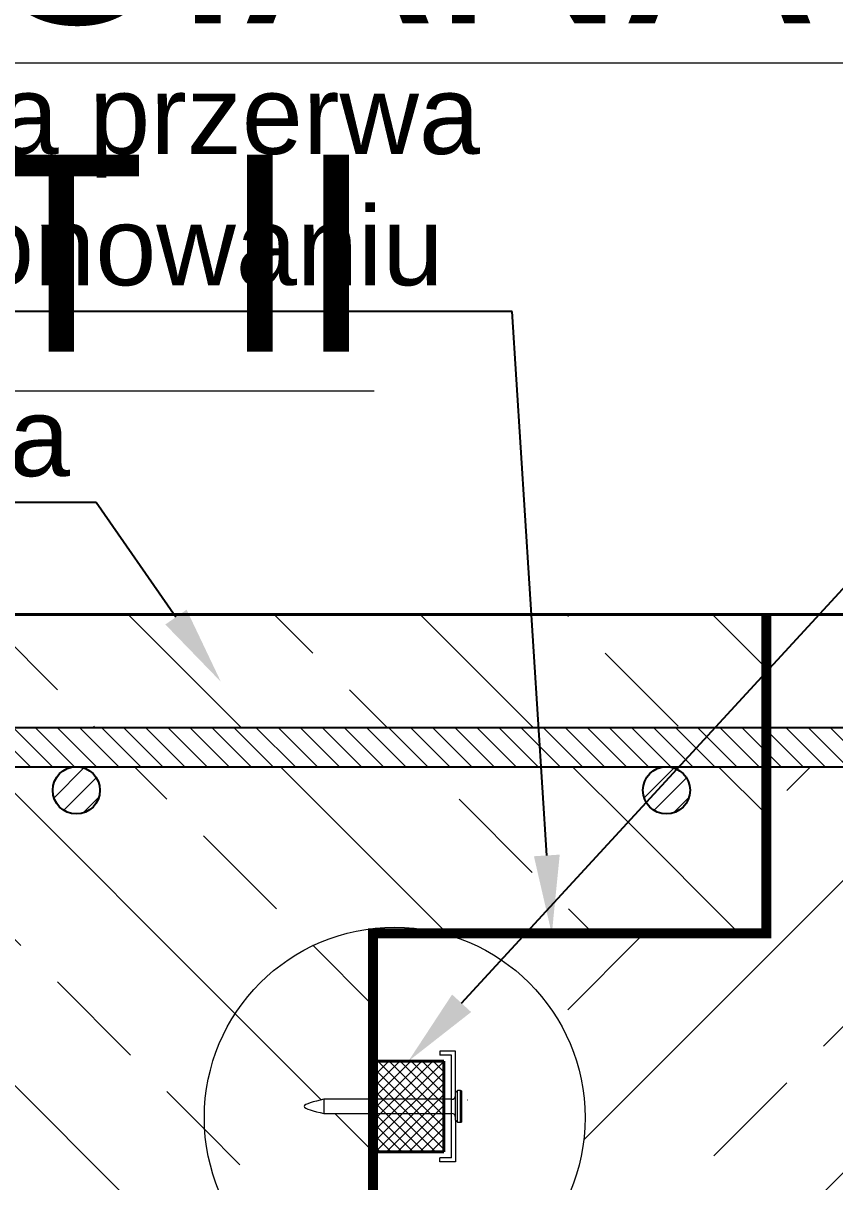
# Model space of a CAD drawing. Header units: millimetres. Extents: x 647 to 146539, y -131215 to 59.
# Drawn here: x 110453.6 to 110659.9, y -7948.8 to -7654.5 of the extents above; entities that cross this region are included whole.
import ezdxf
from ezdxf import colors
from ezdxf.entities.mleader import LeaderData, LeaderLine
from ezdxf.math import Vec2, Vec3

# ---------------------------------------------------------------- set-up
doc = ezdxf.new("R2010")
doc.units = ezdxf.units.MM
doc.linetypes.add('DASHED', pattern=[0.75, 0.5, -0.25])
doc.layers.get('Defpoints').update_dxf_attribs({"color": 2, "lineweight": 50})
for name, color, linetype, lineweight in [('G-Cienka', 4, 'Continuous', 9), ('G-Elementy konstrukcyjne', 1, 'Continuous', 40), ('G-Kreskowanie', 9, 'Continuous', 5), ('G-Opisy', 2, 'Continuous', 18), ('G-Przerywana', 8, 'DASHED', 15), ('G-Wymiary', 4, 'Continuous', 9)]:
    doc.layers.add(name, color=color, linetype=linetype, lineweight=lineweight)
doc.layers.add('G-Prety', color=1, linetype='Continuous')
doc.styles.add('Arial-GG', font='arial.ttf')
doc.dimstyles.new('W-1 do 10-GG mm', dxfattribs={"dimscale": 10, "dimtxt": 2, "dimasz": 1.8, "dimexe": 1.5, "dimexo": 0, "dimgap": 0.6, "dimtad": 1, "dimdec": 1, "dimrnd": 1, "dimtxsty": 'Arial-GG', "dimblk": 'OBLIQUE', "dimcen": 0, "dimdle": 1, "dimclrd": 4, "dimclre": 4, "dimclrt": 7, "dimadec": 1, "dimazin": 0, "dimtfac": 1, "dimtdec": 1, "dimtix": 1, "dimtmove": 0, "dimatfit": 2, "dimfxl": 1.5, "dimfxlon": 1, "dimlwd": -1, "dimlwe": -1, "dimarcsym": 0})
pattern_1 = [(135, (-1491436.88, 726099.994), (-37.123106, -37.123106), []), (135, (-1491436.88, 726137.117), (-37.123106, -37.123106), [26.25, -13.125])]

# ---------------------------------------------------------------- blocks, each defined once
blk = doc.blocks.new('_Oblique')
at = {"color": 0, "linetype": 'ByBlock', "lineweight": -2}
blk.add_line((-0.5, -0.5), (0.5, 0.5), dxfattribs=at)
blk = doc.blocks.new('*D1002')
at = {"layer": 'Defpoints', "color": 0, "ltscale": 0.4, "transparency": 16777216}
for p in [(110471.38, -7804.65), (110380.92, -8054.65), (110500.52, -8054.65)]:
    blk.add_point(p, dxfattribs=at)
at = {"layer": 'G-Wymiary', "color": 4, "ltscale": 0.4, "transparency": 16777216}
for p, q in [((110380.92, -7794.65), (110380.92, -8064.65)), ((110395.92, -7804.65), (110365.92, -7804.65)), ((110395.92, -8054.65), (110365.92, -8054.65))]:
    blk.add_line(p, q, dxfattribs=at)
at = {"layer": 'G-Wymiary', "color": 4, "ltscale": 0.4, "transparency": 16777216, "xscale": 18, "yscale": 18, "zscale": 18}
for p, rotation in [((110380.92, -7804.65), 90), ((110380.92, -8054.65), 270)]:
    blk.add_blockref('_Oblique', p, dxfattribs=dict(at, rotation=rotation))
at = {"layer": 'G-Wymiary', "color": 7, "ltscale": 0.4, "transparency": 16777216, "insert": (110364.71, -7929.65), "char_height": 20, "attachment_point": 5, "rotation": 90, "style": 'Arial-GG'}
blk.add_mtext('250', dxfattribs=at)
blk = doc.blocks.new('*D1003')
at = {"layer": 'Defpoints', "color": 0, "ltscale": 0.4, "transparency": 16777216}
for p in [(110642.51, -7804.65), (110642.51, -7885.84), (110735.33, -7885.84)]:
    blk.add_point(p, dxfattribs=at)
at = {"layer": 'G-Wymiary', "color": 4, "ltscale": 0.4, "transparency": 16777216}
for p, q in [((110735.33, -7794.65), (110735.33, -7895.84)), ((110720.33, -7804.65), (110750.33, -7804.65)), ((110720.33, -7885.84), (110750.33, -7885.84))]:
    blk.add_line(p, q, dxfattribs=at)
at = {"layer": 'G-Wymiary', "color": 4, "ltscale": 0.4, "transparency": 16777216, "xscale": 18, "yscale": 18, "zscale": 18}
for p, rotation in [((110735.33, -7804.65), 90), ((110735.33, -7885.84), 270)]:
    blk.add_blockref('_Oblique', p, dxfattribs=dict(at, rotation=rotation))
at = {"layer": 'G-Wymiary', "color": 7, "ltscale": 0.4, "transparency": 16777216, "insert": (110719.12, -7845.25), "char_height": 20, "attachment_point": 5, "rotation": 90, "style": 'Arial-GG'}
blk.add_mtext('80', dxfattribs=at)

msp = doc.modelspace()

# ---------------------------------------------------------------- hatches: boundary and pattern name
at = {"layer": 'G-Kreskowanie', "linetype": 'ByBlock', "ltscale": 2}
h = msp.add_hatch(dxfattribs=at)
h.set_pattern_fill('ANSI31', color=256, scale=1.25, angle=90)
h.set_pattern_definition([(135, (105514.6406, -7875.366), (-2.80633, -2.80633), [])])
h.paths.add_polyline_path([(110642.51, -7833.34), (110984.79, -7833.34), (110984.79, -7843.34), (110917.3, -7843.34, 0.014705), (110916.95, -7843.34), (110767.3, -7843.34, 0.014705), (110766.95, -7843.34), (110642.51, -7843.34)])
h.paths.add_polyline_path([(110300.24, -7843.34), (110596.05, -7843.34), (110599.77, -7833.34), (110300.24, -7833.34)])
h.paths.add_polyline_path([(110599.77, -7833.34), (110642.51, -7833.34), (110642.51, -7843.34), (110617.3, -7843.34, 0.014705), (110616.95, -7843.34), (110596.05, -7843.34), (110599.77, -7833.34)])
h.paths.add_polyline_path([(110688.21, -7871.37), (110749.23, -7871.37), (110749.23, -7793.43), (110688.21, -7793.43)], flags=24)
at = {"layer": 'G-Kreskowanie', "ltscale": 2}
h = msp.add_hatch(dxfattribs=at)
h.set_pattern_fill('ANSI33', color=256, scale=210, angle=90, style=0)
h.set_pattern_definition(pattern_1)
h.paths.add_polyline_path([(110300.24, -8015.46), (110300.24, -7843.34), (110316.95, -7843.34, 2.364885), (110323.12, -7849.34, 0.405626), (110317.3, -7843.34), (110466.95, -7843.34, 2.364885), (110473.12, -7849.34, 0.405626), (110467.3, -7843.34), (110616.95, -7843.34, 0.573612), (110611.98, -7852.43), (110581.42, -7885.65), (110560.2, -7885.65, 1.514372), (110573.46, -7973.65), (110642.51, -7973.65), (110642.51, -8015.46), (110617.3, -8015.46, 0.405626), (110623.12, -8009.46, 2.364885), (110616.95, -8015.46), (110467.3, -8015.46, 0.405626), (110473.12, -8009.46, 2.364885), (110466.95, -8015.46), (110317.3, -8015.46, 0.405626), (110323.12, -8009.46, 2.364885), (110316.95, -8015.46)])
h.paths.add_polyline_path([(110300.24, -7804.65), (110300.24, -7833.34), (110584.64, -7833.34), (110582.82, -7804.65)])
h.paths.add_polyline_path([(110300.24, -8054.65), (110507.61, -8054.65), (110518.18, -8025.46), (110300.24, -8025.46)])
h.paths.add_polyline_path([(110349.39, -7956.99), (110380.03, -7956.99), (110380.03, -7902.32), (110349.39, -7902.32)], flags=24)
h = msp.add_hatch(dxfattribs=at)
h.set_pattern_fill('ANSI33', color=256, scale=210, angle=90, style=0)
h.set_pattern_definition(pattern_1)
edge = h.paths.add_edge_path()
edge.add_line((110530.01, -7931.43), (110542.51, -7931.43))
edge.add_line((110542.51, -7931.43), (110542.51, -7973.65))
edge.add_line((110542.51, -7973.65), (110573.46, -7973.65))
edge.add_ellipse((110548.04, -7932.48), major_axis=(-48.38, 0), ratio=1, start_angle=255.4422, end_angle=481.6887, ccw=False)
edge.add_line((110560.2, -7885.65), (110542.51, -7885.65))
edge.add_line((110542.51, -7885.65), (110542.51, -7927.83))
edge.add_line((110542.51, -7927.83), (110530.01, -7927.83))
edge.add_spline(control_points=[(110530.01, -7927.83), (110527.51, -7928.43), (110522.51, -7929.63), (110527.51, -7930.83), (110530.01, -7931.43)], knot_values=[0, 0, 0, 0, 0.5, 1, 1, 1, 1], degree=3, periodic=0)
h.paths.add_polyline_path([(110507.61, -8054.65), (110642.51, -8054.65), (110642.51, -8025.46), (110518.18, -8025.46)])
h.paths.add_polyline_path([(110581.42, -7885.65), (110611.98, -7852.43, 0.760133), (110623.12, -7849.34, 0.285449), (110619.78, -7843.96), (110620.35, -7843.34), (110642.51, -7843.34), (110642.51, -7885.65)])
h.paths.add_polyline_path([(110582.82, -7804.65), (110642.51, -7804.65), (110642.51, -7819.25), (110629.55, -7833.34), (110584.64, -7833.34)])
h = msp.add_hatch(dxfattribs=at)
h.set_pattern_fill('ANSI33', color=256, scale=210, style=0)
h.set_pattern_definition([(45, (-1485887.16, 727429.39), (-37.123106, 37.123106), []), (45, (-1485850.04, 727429.39), (-37.123106, 37.123106), [26.25, -13.125])])
h.paths.add_polyline_path([(110642.51, -8015.46), (110642.51, -7973.65), (110573.46, -7973.65, 0.260067), (110596.43, -7932.48, 0.248767), (110575.18, -7892.43), (110581.42, -7885.65), (110642.51, -7885.65), (110642.51, -7843.34), (110766.95, -7843.34, 2.364885), (110773.12, -7849.34, 0.405626), (110767.3, -7843.34), (110916.95, -7843.34, 2.364885), (110923.12, -7849.34, 0.405626), (110917.3, -7843.34), (110984.79, -7843.34), (110984.79, -8015.46), (110917.3, -8015.46, 0.405626), (110923.12, -8009.46, 2.364885), (110916.95, -8015.46), (110767.3, -8015.46, 0.405626), (110773.12, -8009.46, 2.364885), (110766.95, -8015.46)])
h.paths.add_polyline_path([(110642.51, -8054.65), (110984.79, -8054.65), (110984.79, -8025.46), (110642.51, -8025.46)])
h.paths.add_polyline_path([(110642.51, -7833.34), (110642.51, -7819.25), (110655.94, -7804.65), (110984.79, -7804.65), (110984.79, -7833.34)])
h.paths.add_polyline_path([(110703.8, -7864.66), (110734.44, -7864.66), (110734.44, -7825.84), (110703.8, -7825.84)], flags=24)
h.paths.add_polyline_path([(110703.8, -8033.47), (110734.44, -8033.47), (110734.44, -7994.65), (110703.8, -7994.65)], flags=24)
at = {"layer": 'G-Kreskowanie', "linetype": 'ByBlock', "ltscale": 2}
h = msp.add_hatch(dxfattribs=at)
h.set_pattern_fill('ANSI31', color=256, scale=1.25, angle=180)
h.set_pattern_definition([(225, (110830.9005, -11848.4447), (2.80633, -2.80633), [])])
h.paths.add_polyline_path([(110466.95, -7843.34), (110467.3, -7843.34, -68.003479), (110466.95, -7843.34)])
h = msp.add_hatch(dxfattribs=at)
h.set_pattern_fill('ANSI31', color=256, scale=1.25, angle=180)
h.set_pattern_definition([(225, (110980.9005, -11848.4447), (2.80633, -2.80633), [])])
h.paths.add_polyline_path([(110616.95, -7843.34), (110617.3, -7843.34, -68.003479), (110616.95, -7843.34)])
at = {"layer": 'G-Kreskowanie'}
h = msp.add_hatch(dxfattribs=at)
h.set_pattern_fill('NET', color=256, scale=0.625, angle=315)
h.set_pattern_definition([(315, (110042.8306, -6600.548), (1.403165, 1.403165), []), (45, (110042.8306, -6600.548), (-1.403165, 1.403165), [])])
h.paths.add_polyline_path([(110560.51, -7941.15), (110560.51, -7918.15), (110542.51, -7918.15), (110542.52, -7941.15)])

# ---------------------------------------------------------------- linework, layer by layer
at = {"layer": 'G-Cienka'}
for p, q in [((110563.51, -7915.63), (110559.51, -7915.63)), ((110559.51, -7915.63), (110559.51, -7916.63)), ((110562.51, -7916.63), (110559.51, -7916.63)), ((110562.51, -7942.67), (110562.51, -7916.63)), ((110563.51, -7926.15), (110563.51, -7915.63)), ((110564.01, -7925.63), (110563.51, -7926.13)), ((110564.01, -7933.63), (110564.01, -7925.63)), ((110564.81, -7925.63), (110564.01, -7925.63)), ((110564.81, -7925.85), (110564.81, -7925.63)), ((110564.81, -7925.66), (110564.81, -7925.69)), ((110564.81, -7925.66), (110565.01, -7925.66)), ((110565.01, -7925.66), (110564.81, -7925.66)), ((110564.81, -7925.74), (110564.81, -7925.66)), ((110564.81, -7925.66), (110564.81, -7926.45)), ((110565.01, -7925.69), (110564.81, -7925.69)), ((110564.81, -7926.43), (110564.81, -7925.69)), ((110564.81, -7926.54), (110564.81, -7925.74)), ((110565.01, -7925.74), (110564.81, -7925.74)), ((110564.81, -7925.76), (110564.81, -7926.56)), ((110564.81, -7925.76), (110565.01, -7925.76)), ((110564.81, -7925.85), (110564.81, -7925.76)), ((110564.81, -7926.64), (110564.81, -7925.85)), ((110564.81, -7925.85), (110565.01, -7925.85)), ((110565.01, -7925.85), (110564.81, -7925.85)), ((110564.81, -7925.92), (110564.81, -7925.85)), ((110564.81, -7925.92), (110564.81, -7926.67)), ((110564.81, -7925.92), (110565.01, -7925.92)), ((110565.01, -7925.66), (110565.01, -7925.66)), ((110565.01, -7925.74), (110565.01, -7925.66)), ((110565.01, -7925.66), (110565.01, -7926.45)), ((110565.01, -7925.93), (110565.01, -7925.69)), ((110565.01, -7926.43), (110565.01, -7925.69)), ((110565.01, -7926.54), (110565.01, -7925.74)), ((110565.01, -7925.76), (110565.01, -7926.56)), ((110565.01, -7925.85), (110565.01, -7925.76)), ((110565.01, -7926.64), (110565.01, -7925.85)), ((110565.01, -7925.85), (110565.01, -7925.85)), ((110565.01, -7925.92), (110565.01, -7926.67)), ((110565.01, -7925.92), (110565.01, -7926.33)), ((110562.51, -7927.83), (110530.01, -7927.83)), ((110530.01, -7927.83), (110530.01, -7931.43)), ((110563.51, -7933.12), (110563.51, -7926.15)), ((110564.81, -7925.93), (110564.81, -7926.02)), ((110564.81, -7925.93), (110565.01, -7925.93)), ((110564.81, -7925.93), (110564.81, -7926.34)), ((110565.01, -7926.02), (110564.81, -7926.02)), ((110564.81, -7926.32), (110564.81, -7926.02)), ((110564.81, -7926.28), (110564.81, -7926.45)), ((110564.81, -7926.28), (110565.01, -7926.28)), ((110564.81, -7926.28), (110564.81, -7926.32)), ((110564.81, -7926.32), (110565.01, -7926.32)), ((110564.81, -7926.75), (110564.81, -7926.33)), ((110565.01, -7926.33), (110564.81, -7926.33)), ((110564.81, -7926.47), (110564.81, -7926.33)), ((110564.81, -7926.34), (110564.81, -7926.43)), ((110565.01, -7926.34), (110564.81, -7926.34)), ((110564.81, -7926.43), (110565.01, -7926.43)), ((110564.81, -7926.52), (110564.81, -7926.45)), ((110564.81, -7926.45), (110564.81, -7926.54)), ((110565.01, -7926.45), (110564.81, -7926.45)), ((110565.01, -7926.45), (110564.81, -7926.45)), ((110564.81, -7926.47), (110564.81, -7926.77)), ((110564.81, -7926.47), (110565.01, -7926.47)), ((110565.01, -7926.52), (110564.81, -7926.52)), ((110564.81, -7927.32), (110564.81, -7926.52)), ((110564.81, -7926.54), (110565.01, -7926.54)), ((110564.81, -7926.54), (110565.01, -7926.54)), ((110564.81, -7926.63), (110564.81, -7926.54)), ((110564.81, -7926.54), (110564.81, -7927.34)), ((110564.81, -7926.56), (110564.81, -7926.64)), ((110565.01, -7926.56), (110564.81, -7926.56)), ((110564.81, -7926.58), (110564.81, -7926.78)), ((110564.81, -7926.58), (110565.01, -7926.58)), ((110564.81, -7926.58), (110564.81, -7927.23)), ((110565.01, -7926.63), (110564.81, -7926.63)), ((110564.81, -7927.42), (110564.81, -7926.63)), ((110564.81, -7926.64), (110565.01, -7926.64)), ((110564.81, -7926.65), (110565.01, -7926.65)), ((110564.81, -7926.74), (110564.81, -7926.65)), ((110564.81, -7926.65), (110564.81, -7927.45)), ((110564.81, -7926.67), (110564.81, -7926.75)), ((110565.01, -7926.67), (110564.81, -7926.67)), ((110565.01, -7926.74), (110564.81, -7926.74)), ((110564.81, -7927.53), (110564.81, -7926.74)), ((110564.81, -7926.75), (110565.01, -7926.75)), ((110564.81, -7926.76), (110565.01, -7926.76)), ((110564.81, -7926.84), (110564.81, -7926.76)), ((110564.81, -7926.76), (110564.81, -7927.55)), ((110564.81, -7926.77), (110564.81, -7926.82)), ((110565.01, -7926.77), (110564.81, -7926.77)), ((110565.01, -7926.78), (110564.81, -7926.78)), ((110564.81, -7927.21), (110564.81, -7926.78)), ((110565.01, -7926.82), (110564.81, -7926.82)), ((110564.81, -7927.04), (110564.81, -7926.82)), ((110565.01, -7926.84), (110564.81, -7926.84)), ((110564.81, -7927.64), (110564.81, -7926.84)), ((110564.81, -7926.86), (110565.01, -7926.86)), ((110564.81, -7926.95), (110564.81, -7926.86)), ((110564.81, -7926.86), (110564.81, -7927.66)), ((110565.01, -7926.95), (110564.81, -7926.95)), ((110564.81, -7927.75), (110564.81, -7926.95)), ((110564.81, -7926.97), (110565.01, -7926.97)), ((110564.81, -7927.04), (110564.81, -7926.97)), ((110564.81, -7926.97), (110564.81, -7927.77)), ((110564.81, -7927.04), (110565.01, -7927.04)), ((110564.81, -7927.18), (110564.81, -7927.36)), ((110564.81, -7927.18), (110565.01, -7927.18)), ((110564.81, -7927.18), (110564.81, -7927.21)), ((110565.01, -7927.2), (110564.81, -7927.2)), ((110564.81, -7927.45), (110564.81, -7927.2)), ((110564.81, -7927.85), (110564.81, -7927.2)), ((110564.81, -7927.21), (110565.01, -7927.21)), ((110564.81, -7927.23), (110564.81, -7927.32)), ((110565.01, -7927.23), (110564.81, -7927.23)), ((110564.81, -7927.32), (110565.01, -7927.32)), ((110564.81, -7927.34), (110564.81, -7927.42)), ((110565.01, -7927.34), (110564.81, -7927.34)), ((110565.01, -7927.36), (110564.81, -7927.36)), ((110564.81, -7927.41), (110564.81, -7927.36)), ((110565.01, -7927.41), (110564.81, -7927.41)), ((110564.81, -7928.2), (110564.81, -7927.41)), ((110564.81, -7927.42), (110565.01, -7927.42)), ((110564.81, -7927.43), (110565.01, -7927.43)), ((110564.81, -7927.52), (110564.81, -7927.43)), ((110564.81, -7927.43), (110564.81, -7928.23)), ((110564.81, -7927.45), (110565.01, -7927.45)), ((110564.81, -7927.45), (110564.81, -7927.87)), ((110564.81, -7927.45), (110564.81, -7927.53)), ((110565.01, -7927.45), (110564.81, -7927.45)), ((110565.01, -7927.52), (110564.81, -7927.52)), ((110564.81, -7928.31), (110564.81, -7927.52)), ((110564.81, -7927.53), (110565.01, -7927.53)), ((110564.81, -7927.54), (110565.01, -7927.54)), ((110564.81, -7927.62), (110564.81, -7927.54)), ((110564.81, -7927.54), (110564.81, -7928.33)), ((110564.81, -7927.55), (110564.81, -7927.64)), ((110565.01, -7927.55), (110564.81, -7927.55)), ((110565.01, -7927.62), (110564.81, -7927.62)), ((110564.81, -7928.42), (110564.81, -7927.62)), ((110564.81, -7927.64), (110564.81, -7928.44)), ((110564.81, -7927.64), (110565.01, -7927.64)), ((110564.81, -7927.64), (110565.01, -7927.64)), ((110564.81, -7927.73), (110564.81, -7927.64)), ((110564.81, -7927.66), (110564.81, -7927.75)), ((110565.01, -7927.66), (110564.81, -7927.66)), ((110564.81, -7928.53), (110564.81, -7927.73)), ((110565.01, -7927.73), (110564.81, -7927.73)), ((110564.81, -7927.75), (110564.81, -7928.55)), ((110564.81, -7927.84), (110564.81, -7927.75)), ((110564.81, -7927.75), (110565.01, -7927.75)), ((110564.81, -7927.75), (110565.01, -7927.75)), ((110564.81, -7927.77), (110564.81, -7927.85)), ((110565.01, -7927.77), (110564.81, -7927.77)), ((110564.81, -7928.63), (110564.81, -7927.84)), ((110565.01, -7927.84), (110564.81, -7927.84)), ((110564.81, -7927.85), (110565.01, -7927.85)), ((110564.81, -7927.86), (110564.81, -7928.65)), ((110564.81, -7927.86), (110565.01, -7927.86)), ((110564.81, -7927.94), (110564.81, -7927.86)), ((110564.81, -7927.87), (110564.81, -7927.91)), ((110565.01, -7927.87), (110564.81, -7927.87)), ((110565.01, -7927.91), (110564.81, -7927.91)), ((110564.81, -7928.12), (110564.81, -7927.91)), ((110564.81, -7928.74), (110564.81, -7927.94)), ((110565.01, -7927.94), (110564.81, -7927.94)), ((110564.81, -7927.97), (110564.81, -7928.76)), ((110564.81, -7927.97), (110565.01, -7927.97)), ((110564.81, -7928.05), (110564.81, -7927.97)), ((110564.81, -7928.85), (110564.81, -7928.05)), ((110565.01, -7928.05), (110564.81, -7928.05)), ((110564.81, -7928.07), (110564.81, -7928.87)), ((110564.81, -7928.07), (110565.01, -7928.07)), ((110564.81, -7928.12), (110564.81, -7928.07)), ((110564.81, -7928.12), (110564.81, -7928.32)), ((110564.81, -7928.12), (110565.01, -7928.12)), ((110564.81, -7928.12), (110565.01, -7928.12)), ((110564.81, -7928.12), (110564.81, -7928.2)), ((110564.81, -7928.2), (110565.01, -7928.2)), ((110564.81, -7928.23), (110564.81, -7928.31)), ((110565.01, -7928.23), (110564.81, -7928.23)), ((110564.81, -7928.31), (110565.01, -7928.31)), ((110565.01, -7928.32), (110564.81, -7928.32)), ((110564.81, -7928.4), (110564.81, -7928.32)), ((110564.81, -7928.33), (110564.81, -7930.1)), ((110564.81, -7928.33), (110564.81, -7929.11)), ((110564.81, -7928.33), (110565.01, -7928.33)), ((110564.81, -7928.33), (110564.81, -7928.42)), ((110565.01, -7928.33), (110564.81, -7928.33)), ((110564.81, -7929.2), (110564.81, -7928.4)), ((110565.01, -7928.4), (110564.81, -7928.4)), ((110564.81, -7928.51), (110564.81, -7928.42)), ((110564.81, -7928.42), (110564.81, -7929.22)), ((110564.81, -7928.42), (110565.01, -7928.42)), ((110564.81, -7928.42), (110565.01, -7928.42)), ((110564.81, -7928.44), (110564.81, -7928.53)), ((110565.01, -7928.44), (110564.81, -7928.44)), ((110565.01, -7928.51), (110564.81, -7928.51)), ((110564.81, -7929.31), (110564.81, -7928.51)), ((110564.81, -7928.53), (110565.01, -7928.53)), ((110564.81, -7928.53), (110565.01, -7928.53)), ((110564.81, -7928.62), (110564.81, -7928.53)), ((110564.81, -7928.53), (110564.81, -7929.33)), ((110564.81, -7928.55), (110564.81, -7928.63)), ((110565.01, -7928.55), (110564.81, -7928.55)), ((110565.01, -7928.62), (110564.81, -7928.62)), ((110564.81, -7929.41), (110564.81, -7928.62)), ((110564.81, -7928.63), (110565.01, -7928.63)), ((110564.81, -7928.64), (110565.01, -7928.64)), ((110564.81, -7928.72), (110564.81, -7928.64)), ((110564.81, -7928.64), (110564.81, -7929.43)), ((110564.81, -7928.65), (110564.81, -7928.74)), ((110565.01, -7928.65), (110564.81, -7928.65)), ((110565.01, -7928.72), (110564.81, -7928.72)), ((110564.81, -7929.52), (110564.81, -7928.72)), ((110564.81, -7928.74), (110565.01, -7928.74)), ((110564.81, -7928.83), (110564.81, -7928.75)), ((110564.81, -7928.75), (110565.01, -7928.75)), ((110564.81, -7928.75), (110564.81, -7929.54)), ((110564.81, -7928.76), (110564.81, -7928.85)), ((110565.01, -7928.76), (110564.81, -7928.76)), ((110564.81, -7929.63), (110564.81, -7928.83)), ((110565.01, -7928.83), (110564.81, -7928.83)), ((110564.81, -7928.85), (110564.81, -7929.65)), ((110564.81, -7928.85), (110565.01, -7928.85)), ((110564.81, -7928.85), (110565.01, -7928.85)), ((110564.81, -7928.94), (110564.81, -7928.85)), ((110565.01, -7925.93), (110565.01, -7926.34)), ((110565.01, -7926.28), (110565.01, -7926.02)), ((110565.01, -7926.32), (110565.01, -7926.02)), ((110565.01, -7926.28), (110565.01, -7926.32)), ((110565.01, -7926.75), (110565.01, -7926.33)), ((110565.01, -7926.34), (110565.01, -7926.43)), ((110565.01, -7926.52), (110565.01, -7926.45)), ((110565.01, -7926.45), (110565.01, -7926.54)), ((110565.01, -7926.58), (110565.01, -7926.45)), ((110565.01, -7926.47), (110565.01, -7926.82)), ((110565.01, -7926.47), (110565.01, -7926.77)), ((110565.01, -7927.32), (110565.01, -7926.52)), ((110565.01, -7926.63), (110565.01, -7926.54)), ((110565.01, -7926.54), (110565.01, -7927.34)), ((110565.01, -7926.56), (110565.01, -7926.64)), ((110565.01, -7926.58), (110565.01, -7927.23)), ((110565.01, -7927.42), (110565.01, -7926.63)), ((110565.01, -7926.74), (110565.01, -7926.65)), ((110565.01, -7926.65), (110565.01, -7927.45)), ((110565.01, -7926.67), (110565.01, -7926.75)), ((110565.01, -7927.53), (110565.01, -7926.74)), ((110565.01, -7926.84), (110565.01, -7926.76)), ((110565.01, -7926.76), (110565.01, -7927.55)), ((110565.01, -7926.77), (110565.01, -7926.82)), ((110565.01, -7927.18), (110565.01, -7926.78)), ((110565.01, -7927.21), (110565.01, -7926.78)), ((110565.01, -7927.64), (110565.01, -7926.84)), ((110565.01, -7926.95), (110565.01, -7926.86)), ((110565.01, -7926.86), (110565.01, -7927.66)), ((110565.01, -7927.75), (110565.01, -7926.95)), ((110565.01, -7927.04), (110565.01, -7926.97)), ((110565.01, -7926.97), (110565.01, -7927.77)), ((110565.01, -7927.04), (110565.01, -7927.2)), ((110565.01, -7927.18), (110565.01, -7927.21)), ((110565.01, -7927.85), (110565.01, -7927.2)), ((110565.01, -7927.23), (110565.01, -7927.32)), ((110565.01, -7927.34), (110565.01, -7927.42)), ((110565.01, -7928.12), (110565.01, -7927.36)), ((110565.01, -7927.41), (110565.01, -7927.36)), ((110565.01, -7928.2), (110565.01, -7927.41)), ((110565.01, -7927.52), (110565.01, -7927.43)), ((110565.01, -7927.43), (110565.01, -7928.23)), ((110565.01, -7927.45), (110565.01, -7927.91)), ((110565.01, -7927.45), (110565.01, -7927.87)), ((110565.01, -7927.45), (110565.01, -7927.53)), ((110565.01, -7928.31), (110565.01, -7927.52)), ((110565.01, -7927.62), (110565.01, -7927.54)), ((110565.01, -7927.54), (110565.01, -7928.33)), ((110565.01, -7927.55), (110565.01, -7927.64)), ((110565.01, -7928.42), (110565.01, -7927.62)), ((110565.01, -7927.64), (110565.01, -7928.44)), ((110565.01, -7927.73), (110565.01, -7927.64)), ((110565.01, -7927.66), (110565.01, -7927.75)), ((110565.01, -7928.53), (110565.01, -7927.73)), ((110565.01, -7927.75), (110565.01, -7928.55)), ((110565.01, -7927.84), (110565.01, -7927.75)), ((110565.01, -7927.77), (110565.01, -7927.85)), ((110565.01, -7928.63), (110565.01, -7927.84)), ((110565.01, -7927.86), (110565.01, -7928.65)), ((110565.01, -7927.94), (110565.01, -7927.86)), ((110565.01, -7927.87), (110565.01, -7927.91)), ((110565.01, -7928.74), (110565.01, -7927.94)), ((110565.01, -7927.97), (110565.01, -7928.76)), ((110565.01, -7928.05), (110565.01, -7927.97)), ((110565.01, -7928.85), (110565.01, -7928.05)), ((110565.01, -7928.07), (110565.01, -7928.87)), ((110565.01, -7928.12), (110565.01, -7928.07)), ((110565.01, -7928.12), (110565.01, -7928.95)), ((110565.01, -7928.12), (110565.01, -7928.2)), ((110565.01, -7928.23), (110565.01, -7928.31)), ((110565.01, -7928.33), (110565.01, -7928.32)), ((110565.01, -7928.4), (110565.01, -7928.32)), ((110565.01, -7928.33), (110565.01, -7929.11)), ((110565.01, -7928.33), (110565.01, -7928.42)), ((110565.01, -7929.2), (110565.01, -7928.4)), ((110565.01, -7928.51), (110565.01, -7928.42)), ((110565.01, -7928.42), (110565.01, -7929.22)), ((110565.01, -7928.44), (110565.01, -7928.53)), ((110565.01, -7929.31), (110565.01, -7928.51)), ((110565.01, -7928.62), (110565.01, -7928.53)), ((110565.01, -7928.53), (110565.01, -7929.33)), ((110565.01, -7928.55), (110565.01, -7928.63)), ((110565.01, -7929.41), (110565.01, -7928.62)), ((110565.01, -7928.72), (110565.01, -7928.64)), ((110565.01, -7928.64), (110565.01, -7929.43)), ((110565.01, -7928.65), (110565.01, -7928.74)), ((110565.01, -7929.52), (110565.01, -7928.72)), ((110565.01, -7928.83), (110565.01, -7928.75)), ((110565.01, -7928.75), (110565.01, -7929.54)), ((110565.01, -7928.76), (110565.01, -7928.85)), ((110565.01, -7929.63), (110565.01, -7928.83)), ((110565.01, -7928.85), (110565.01, -7929.65)), ((110565.01, -7928.94), (110565.01, -7928.85)), ((110530.01, -7931.43), (110562.51, -7931.43)), ((110564.81, -7928.87), (110564.81, -7928.95)), ((110565.01, -7928.87), (110564.81, -7928.87)), ((110564.81, -7929.73), (110564.81, -7928.94)), ((110565.01, -7928.94), (110564.81, -7928.94)), ((110565.01, -7928.95), (110564.81, -7928.95)), ((110564.81, -7929.15), (110564.81, -7928.95)), ((110564.81, -7928.96), (110564.81, -7929.76)), ((110564.81, -7928.96), (110565.01, -7928.96)), ((110564.81, -7929.05), (110564.81, -7928.96)), ((110564.81, -7929.84), (110564.81, -7929.05)), ((110565.01, -7929.05), (110564.81, -7929.05)), ((110564.81, -7929.07), (110564.81, -7929.86)), ((110564.81, -7929.07), (110565.01, -7929.07)), ((110564.81, -7929.15), (110564.81, -7929.07)), ((110564.81, -7929.11), (110564.81, -7929.2)), ((110565.01, -7929.11), (110564.81, -7929.11)), ((110564.81, -7929.15), (110565.01, -7929.15)), ((110564.81, -7930.93), (110564.81, -7929.16)), ((110564.81, -7929.95), (110564.81, -7929.16)), ((110565.01, -7929.16), (110564.81, -7929.16)), ((110564.81, -7929.2), (110565.01, -7929.2)), ((110564.81, -7929.22), (110564.81, -7929.31)), ((110565.01, -7929.22), (110564.81, -7929.22)), ((110564.81, -7929.31), (110564.81, -7930.1)), ((110564.81, -7929.31), (110565.01, -7929.31)), ((110564.81, -7929.31), (110565.01, -7929.31)), ((110564.81, -7929.4), (110564.81, -7929.31)), ((110564.81, -7929.33), (110564.81, -7929.41)), ((110565.01, -7929.33), (110564.81, -7929.33)), ((110564.81, -7930.19), (110564.81, -7929.4)), ((110565.01, -7929.4), (110564.81, -7929.4)), ((110564.81, -7929.41), (110565.01, -7929.41)), ((110564.81, -7929.42), (110564.81, -7930.21)), ((110564.81, -7929.42), (110565.01, -7929.42)), ((110564.81, -7929.5), (110564.81, -7929.42)), ((110564.81, -7929.43), (110564.81, -7929.52)), ((110565.01, -7929.43), (110564.81, -7929.43)), ((110564.81, -7930.3), (110564.81, -7929.5)), ((110565.01, -7929.5), (110564.81, -7929.5)), ((110564.81, -7929.52), (110565.01, -7929.52)), ((110564.81, -7929.53), (110564.81, -7930.32)), ((110564.81, -7929.61), (110564.81, -7929.53)), ((110564.81, -7929.53), (110565.01, -7929.53)), ((110564.81, -7929.54), (110564.81, -7929.63)), ((110565.01, -7929.54), (110564.81, -7929.54)), ((110564.81, -7930.41), (110564.81, -7929.61)), ((110565.01, -7929.61), (110564.81, -7929.61)), ((110564.81, -7929.72), (110564.81, -7929.63)), ((110564.81, -7929.63), (110565.01, -7929.63)), ((110564.81, -7929.63), (110565.01, -7929.63)), ((110564.81, -7929.63), (110564.81, -7930.43)), ((110564.81, -7929.65), (110564.81, -7929.73)), ((110565.01, -7929.65), (110564.81, -7929.65)), ((110564.81, -7930.51), (110564.81, -7929.72)), ((110565.01, -7929.72), (110564.81, -7929.72)), ((110564.81, -7929.73), (110565.01, -7929.73)), ((110564.81, -7929.74), (110565.01, -7929.74)), ((110564.81, -7929.83), (110564.81, -7929.74)), ((110564.81, -7929.74), (110564.81, -7930.54)), ((110565.01, -7929.76), (110564.81, -7929.76)), ((110564.81, -7929.76), (110564.81, -7929.84)), ((110564.81, -7930.62), (110564.81, -7929.83)), ((110565.01, -7929.83), (110564.81, -7929.83)), ((110564.81, -7929.84), (110565.01, -7929.84)), ((110564.81, -7929.85), (110564.81, -7930.64)), ((110564.81, -7929.93), (110564.81, -7929.85)), ((110564.81, -7929.85), (110565.01, -7929.85)), ((110565.01, -7929.86), (110564.81, -7929.86)), ((110564.81, -7929.86), (110564.81, -7929.95)), ((110564.81, -7930.73), (110564.81, -7929.93)), ((110565.01, -7929.93), (110564.81, -7929.93)), ((110564.81, -7929.95), (110564.81, -7930.75)), ((110564.81, -7930.04), (110564.81, -7929.95)), ((110564.81, -7929.95), (110565.01, -7929.95)), ((110564.81, -7929.95), (110565.01, -7929.95)), ((110564.81, -7930.84), (110564.81, -7930.04)), ((110565.01, -7930.04), (110564.81, -7930.04)), ((110564.81, -7930.06), (110564.81, -7930.86)), ((110564.81, -7930.15), (110564.81, -7930.06)), ((110564.81, -7930.06), (110565.01, -7930.06)), ((110565.01, -7930.1), (110564.81, -7930.1)), ((110564.81, -7930.11), (110565.01, -7930.11)), ((110564.81, -7930.11), (110564.81, -7930.31)), ((110564.81, -7930.11), (110564.81, -7930.19)), ((110564.81, -7930.93), (110564.81, -7930.15)), ((110565.01, -7930.15), (110564.81, -7930.15)), ((110564.81, -7930.19), (110565.01, -7930.19)), ((110564.81, -7930.21), (110564.81, -7930.3)), ((110565.01, -7930.21), (110564.81, -7930.21)), ((110564.81, -7930.3), (110565.01, -7930.3)), ((110565.01, -7930.31), (110564.81, -7930.31)), ((110564.81, -7930.39), (110564.81, -7930.31)), ((110565.01, -7930.32), (110564.81, -7930.32)), ((110564.81, -7930.32), (110564.81, -7930.41)), ((110564.81, -7931.19), (110564.81, -7930.39)), ((110565.01, -7930.39), (110564.81, -7930.39)), ((110564.81, -7930.41), (110564.81, -7931.21)), ((110564.81, -7930.5), (110564.81, -7930.41)), ((110564.81, -7930.41), (110565.01, -7930.41)), ((110564.81, -7930.41), (110565.01, -7930.41)), ((110564.81, -7930.43), (110564.81, -7930.51)), ((110565.01, -7930.43), (110564.81, -7930.43)), ((110564.81, -7931.29), (110564.81, -7930.5)), ((110565.01, -7930.5), (110564.81, -7930.5)), ((110564.81, -7930.51), (110565.01, -7930.51)), ((110564.81, -7930.52), (110564.81, -7931.32)), ((110564.81, -7930.61), (110564.81, -7930.52)), ((110564.81, -7930.52), (110565.01, -7930.52)), ((110564.81, -7930.54), (110564.81, -7930.62)), ((110565.01, -7930.54), (110564.81, -7930.54)), ((110564.81, -7931.4), (110564.81, -7930.61)), ((110565.01, -7930.61), (110564.81, -7930.61)), ((110564.81, -7930.62), (110565.01, -7930.62)), ((110564.81, -7930.63), (110564.81, -7931.42)), ((110564.81, -7930.63), (110565.01, -7930.63)), ((110564.81, -7930.71), (110564.81, -7930.63)), ((110564.81, -7930.64), (110564.81, -7930.73)), ((110565.01, -7930.64), (110564.81, -7930.64)), ((110565.01, -7930.71), (110564.81, -7930.71)), ((110564.81, -7931.51), (110564.81, -7930.71)), ((110564.81, -7930.73), (110565.01, -7930.73)), ((110564.81, -7930.73), (110565.01, -7930.73)), ((110564.81, -7930.82), (110564.81, -7930.73)), ((110564.81, -7930.73), (110564.81, -7931.53)), ((110565.01, -7930.75), (110564.81, -7930.75)), ((110564.81, -7930.75), (110564.81, -7930.84)), ((110565.01, -7930.82), (110564.81, -7930.82)), ((110564.81, -7931.62), (110564.81, -7930.82)), ((110564.81, -7930.93), (110564.81, -7930.84)), ((110564.81, -7930.84), (110565.01, -7930.84)), ((110564.81, -7930.84), (110565.01, -7930.84)), ((110564.81, -7930.84), (110564.81, -7931.64)), ((110565.01, -7930.86), (110564.81, -7930.86)), ((110564.81, -7930.86), (110564.81, -7930.94)), ((110564.81, -7931.72), (110564.81, -7930.93)), ((110565.01, -7930.93), (110564.81, -7930.93)), ((110564.81, -7930.93), (110565.01, -7930.93)), ((110564.81, -7931.14), (110564.81, -7930.94)), ((110565.01, -7930.94), (110564.81, -7930.94)), ((110564.81, -7930.95), (110564.81, -7931.74)), ((110564.81, -7931.03), (110564.81, -7930.95)), ((110564.81, -7930.95), (110565.01, -7930.95)), ((110564.81, -7931.83), (110564.81, -7931.03)), ((110565.01, -7931.03), (110564.81, -7931.03)), ((110564.81, -7931.06), (110564.81, -7931.85)), ((110564.81, -7931.14), (110564.81, -7931.06)), ((110564.81, -7931.06), (110565.01, -7931.06)), ((110564.81, -7931.14), (110565.01, -7931.14)), ((110564.81, -7931.14), (110565.01, -7931.14)), ((110564.81, -7931.14), (110564.81, -7931.35)), ((110564.81, -7931.14), (110564.81, -7931.19)), ((110564.81, -7931.19), (110565.01, -7931.19)), ((110564.81, -7931.21), (110564.81, -7931.29)), ((110565.01, -7931.21), (110564.81, -7931.21)), ((110564.81, -7931.29), (110565.01, -7931.29)), ((110565.01, -7931.32), (110564.81, -7931.32)), ((110564.81, -7931.32), (110564.81, -7931.4)), ((110565.01, -7931.35), (110564.81, -7931.35)), ((110564.81, -7931.39), (110564.81, -7931.35)), ((110565.01, -7931.39), (110564.81, -7931.39)), ((110564.81, -7931.81), (110564.81, -7931.39)), ((110564.81, -7931.4), (110565.01, -7931.4)), ((110564.81, -7931.49), (110564.81, -7931.41)), ((110564.81, -7931.41), (110565.01, -7931.41)), ((110564.81, -7931.41), (110564.81, -7932.06)), ((110565.01, -7931.42), (110564.81, -7931.42)), ((110564.81, -7931.42), (110564.81, -7931.51)), ((110564.81, -7932.29), (110564.81, -7931.49)), ((110565.01, -7931.49), (110564.81, -7931.49)), ((110564.81, -7931.51), (110564.81, -7932.31)), ((110564.81, -7931.6), (110564.81, -7931.51)), ((110564.81, -7931.51), (110565.01, -7931.51)), ((110564.81, -7931.51), (110565.01, -7931.51)), ((110564.81, -7931.53), (110564.81, -7931.62)), ((110565.01, -7931.53), (110564.81, -7931.53)), ((110564.81, -7932.4), (110564.81, -7931.6)), ((110565.01, -7931.6), (110564.81, -7931.6)), ((110564.81, -7931.62), (110564.81, -7932.42)), ((110564.81, -7931.62), (110565.01, -7931.62)), ((110564.81, -7931.62), (110565.01, -7931.62)), ((110564.81, -7931.71), (110564.81, -7931.62)), ((110564.81, -7931.64), (110564.81, -7931.72)), ((110565.01, -7931.64), (110564.81, -7931.64)), ((110565.01, -7931.71), (110564.81, -7931.71)), ((110564.81, -7932.5), (110564.81, -7931.71)), ((110564.81, -7931.72), (110565.01, -7931.72)), ((110564.81, -7931.73), (110564.81, -7932.52)), ((110564.81, -7931.73), (110565.01, -7931.73)), ((110564.81, -7931.81), (110564.81, -7931.73)), ((110565.01, -7931.74), (110564.81, -7931.74)), ((110564.81, -7931.74), (110564.81, -7931.83)), ((110564.81, -7931.81), (110565.01, -7931.81)), ((110564.81, -7931.81), (110564.81, -7932.06)), ((110565.01, -7928.87), (110565.01, -7928.95)), ((110565.01, -7929.73), (110565.01, -7928.94)), ((110565.01, -7928.96), (110565.01, -7929.76)), ((110565.01, -7929.05), (110565.01, -7928.96)), ((110565.01, -7929.84), (110565.01, -7929.05)), ((110565.01, -7929.07), (110565.01, -7929.86)), ((110565.01, -7929.15), (110565.01, -7929.07)), ((110565.01, -7929.11), (110565.01, -7929.2)), ((110565.01, -7929.15), (110565.01, -7929.16)), ((110565.01, -7929.95), (110565.01, -7929.16)), ((110565.01, -7929.22), (110565.01, -7929.31)), ((110565.01, -7929.31), (110565.01, -7930.1)), ((110565.01, -7929.4), (110565.01, -7929.31)), ((110565.01, -7929.33), (110565.01, -7929.41)), ((110565.01, -7930.19), (110565.01, -7929.4)), ((110565.01, -7929.42), (110565.01, -7930.21)), ((110565.01, -7929.5), (110565.01, -7929.42)), ((110565.01, -7929.43), (110565.01, -7929.52)), ((110565.01, -7930.3), (110565.01, -7929.5)), ((110565.01, -7929.53), (110565.01, -7930.32)), ((110565.01, -7929.61), (110565.01, -7929.53)), ((110565.01, -7929.54), (110565.01, -7929.63)), ((110565.01, -7930.41), (110565.01, -7929.61)), ((110565.01, -7929.72), (110565.01, -7929.63)), ((110565.01, -7929.63), (110565.01, -7930.43)), ((110565.01, -7929.65), (110565.01, -7929.73)), ((110565.01, -7930.51), (110565.01, -7929.72)), ((110565.01, -7929.83), (110565.01, -7929.74)), ((110565.01, -7929.74), (110565.01, -7930.54)), ((110565.01, -7929.76), (110565.01, -7929.84)), ((110565.01, -7930.62), (110565.01, -7929.83)), ((110565.01, -7929.85), (110565.01, -7930.64)), ((110565.01, -7929.93), (110565.01, -7929.85)), ((110565.01, -7929.86), (110565.01, -7929.95)), ((110565.01, -7930.73), (110565.01, -7929.93)), ((110565.01, -7929.95), (110565.01, -7930.75)), ((110565.01, -7930.04), (110565.01, -7929.95)), ((110565.01, -7930.84), (110565.01, -7930.04)), ((110565.01, -7930.06), (110565.01, -7930.86)), ((110565.01, -7930.15), (110565.01, -7930.06)), ((110565.01, -7930.11), (110565.01, -7930.1)), ((110565.01, -7930.11), (110565.01, -7930.19)), ((110565.01, -7930.93), (110565.01, -7930.15)), ((110565.01, -7930.21), (110565.01, -7930.3)), ((110565.01, -7931.14), (110565.01, -7930.31)), ((110565.01, -7930.39), (110565.01, -7930.31)), ((110565.01, -7930.32), (110565.01, -7930.41)), ((110565.01, -7931.19), (110565.01, -7930.39)), ((110565.01, -7930.41), (110565.01, -7931.21)), ((110565.01, -7930.5), (110565.01, -7930.41)), ((110565.01, -7930.43), (110565.01, -7930.51)), ((110565.01, -7931.29), (110565.01, -7930.5)), ((110565.01, -7930.52), (110565.01, -7931.32)), ((110565.01, -7930.61), (110565.01, -7930.52)), ((110565.01, -7930.54), (110565.01, -7930.62)), ((110565.01, -7931.4), (110565.01, -7930.61)), ((110565.01, -7930.63), (110565.01, -7931.42)), ((110565.01, -7930.71), (110565.01, -7930.63)), ((110565.01, -7930.64), (110565.01, -7930.73)), ((110565.01, -7931.51), (110565.01, -7930.71)), ((110565.01, -7930.82), (110565.01, -7930.73)), ((110565.01, -7930.73), (110565.01, -7931.53)), ((110565.01, -7930.75), (110565.01, -7930.84)), ((110565.01, -7931.62), (110565.01, -7930.82)), ((110565.01, -7930.93), (110565.01, -7930.84)), ((110565.01, -7930.84), (110565.01, -7931.64)), ((110565.01, -7930.86), (110565.01, -7930.94)), ((110565.01, -7931.72), (110565.01, -7930.93)), ((110565.01, -7930.93), (110565.01, -7930.94)), ((110565.01, -7930.95), (110565.01, -7931.74)), ((110565.01, -7931.03), (110565.01, -7930.95)), ((110565.01, -7931.83), (110565.01, -7931.03)), ((110565.01, -7931.06), (110565.01, -7931.85)), ((110565.01, -7931.14), (110565.01, -7931.06)), ((110565.01, -7931.14), (110565.01, -7931.9)), ((110565.01, -7931.14), (110565.01, -7931.19)), ((110565.01, -7931.21), (110565.01, -7931.29)), ((110565.01, -7931.32), (110565.01, -7931.4)), ((110565.01, -7931.81), (110565.01, -7931.35)), ((110565.01, -7931.39), (110565.01, -7931.35)), ((110565.01, -7931.81), (110565.01, -7931.39)), ((110565.01, -7931.49), (110565.01, -7931.41)), ((110565.01, -7931.41), (110565.01, -7932.06)), ((110565.01, -7931.42), (110565.01, -7931.51)), ((110565.01, -7932.29), (110565.01, -7931.49)), ((110565.01, -7931.51), (110565.01, -7932.31)), ((110565.01, -7931.6), (110565.01, -7931.51)), ((110565.01, -7931.53), (110565.01, -7931.62)), ((110565.01, -7932.4), (110565.01, -7931.6)), ((110565.01, -7931.62), (110565.01, -7932.42)), ((110565.01, -7931.71), (110565.01, -7931.62)), ((110565.01, -7931.64), (110565.01, -7931.72)), ((110565.01, -7932.5), (110565.01, -7931.71)), ((110565.01, -7931.73), (110565.01, -7932.52)), ((110565.01, -7931.81), (110565.01, -7931.73)), ((110565.01, -7931.74), (110565.01, -7931.83)), ((110563.51, -7933.13), (110564.01, -7933.63)), ((110563.51, -7933.15), (110563.51, -7943.67)), ((110564.01, -7933.63), (110564.81, -7933.63)), ((110565.01, -7931.81), (110564.81, -7931.81)), ((110564.81, -7932.61), (110564.81, -7931.81)), ((110564.81, -7931.83), (110565.01, -7931.83)), ((110564.81, -7931.84), (110564.81, -7932.63)), ((110564.81, -7931.84), (110565.01, -7931.84)), ((110564.81, -7931.92), (110564.81, -7931.84)), ((110565.01, -7931.85), (110564.81, -7931.85)), ((110564.81, -7931.85), (110564.81, -7931.9)), ((110564.81, -7932.08), (110564.81, -7931.9)), ((110565.01, -7931.9), (110564.81, -7931.9)), ((110565.01, -7931.92), (110564.81, -7931.92)), ((110564.81, -7932.72), (110564.81, -7931.92)), ((110564.81, -7932.03), (110564.81, -7931.94)), ((110564.81, -7931.94), (110565.01, -7931.94)), ((110564.81, -7931.94), (110564.81, -7932.74)), ((110565.01, -7932.03), (110564.81, -7932.03)), ((110564.81, -7932.68), (110564.81, -7932.03)), ((110564.81, -7932.05), (110564.81, -7932.48)), ((110564.81, -7932.08), (110564.81, -7932.05)), ((110564.81, -7932.05), (110565.01, -7932.05)), ((110565.01, -7932.06), (110564.81, -7932.06)), ((110564.81, -7932.08), (110565.01, -7932.08)), ((110564.81, -7932.22), (110565.01, -7932.22)), ((110564.81, -7932.22), (110564.81, -7932.44)), ((110564.81, -7932.22), (110564.81, -7932.29)), ((110564.81, -7932.29), (110565.01, -7932.29)), ((110565.01, -7932.31), (110564.81, -7932.31)), ((110564.81, -7932.31), (110564.81, -7932.4)), ((110564.81, -7932.4), (110565.01, -7932.4)), ((110565.01, -7932.42), (110564.81, -7932.42)), ((110564.81, -7932.42), (110564.81, -7932.5)), ((110565.01, -7932.44), (110564.81, -7932.44)), ((110564.81, -7932.49), (110564.81, -7932.44)), ((110565.01, -7932.48), (110564.81, -7932.48)), ((110564.81, -7932.68), (110564.81, -7932.48)), ((110564.81, -7932.79), (110564.81, -7932.49)), ((110565.01, -7932.49), (110564.81, -7932.49)), ((110564.81, -7932.5), (110565.01, -7932.5)), ((110564.81, -7932.51), (110564.81, -7932.93)), ((110564.81, -7932.59), (110564.81, -7932.51)), ((110564.81, -7932.51), (110565.01, -7932.51)), ((110565.01, -7932.52), (110564.81, -7932.52)), ((110564.81, -7932.52), (110564.81, -7932.61)), ((110564.81, -7933.34), (110564.81, -7932.59)), ((110565.01, -7932.59), (110564.81, -7932.59)), ((110564.81, -7932.61), (110565.01, -7932.61)), ((110564.81, -7932.62), (110564.81, -7933.41)), ((110564.81, -7932.7), (110564.81, -7932.62)), ((110564.81, -7932.62), (110565.01, -7932.62)), ((110565.01, -7932.63), (110564.81, -7932.63)), ((110564.81, -7932.63), (110564.81, -7932.72)), ((110564.81, -7932.68), (110565.01, -7932.68)), ((110564.81, -7933.5), (110564.81, -7932.7)), ((110565.01, -7932.7), (110564.81, -7932.7)), ((110564.81, -7932.72), (110564.81, -7933.52)), ((110564.81, -7932.81), (110564.81, -7932.72)), ((110564.81, -7932.72), (110565.01, -7932.72)), ((110564.81, -7932.72), (110565.01, -7932.72)), ((110564.81, -7932.74), (110564.81, -7932.81)), ((110565.01, -7932.74), (110564.81, -7932.74)), ((110564.81, -7932.79), (110564.81, -7932.93)), ((110564.81, -7932.79), (110565.01, -7932.79)), ((110564.81, -7932.98), (110564.81, -7932.81)), ((110565.01, -7932.81), (110564.81, -7932.81)), ((110565.01, -7932.81), (110564.81, -7932.81)), ((110564.81, -7933.6), (110564.81, -7932.81)), ((110564.81, -7932.92), (110564.81, -7932.83)), ((110564.81, -7932.83), (110565.01, -7932.83)), ((110564.81, -7932.83), (110564.81, -7933.57)), ((110564.81, -7933.33), (110564.81, -7932.92)), ((110565.01, -7932.92), (110564.81, -7932.92)), ((110565.01, -7932.93), (110564.81, -7932.93)), ((110564.81, -7932.94), (110564.81, -7933.24)), ((110564.81, -7932.98), (110564.81, -7932.94)), ((110564.81, -7932.94), (110565.01, -7932.94)), ((110564.81, -7932.98), (110565.01, -7932.98)), ((110564.81, -7933.33), (110564.81, -7933.24)), ((110565.01, -7933.24), (110564.81, -7933.24)), ((110564.81, -7933.33), (110565.01, -7933.33)), ((110564.81, -7933.34), (110565.01, -7933.34)), ((110564.81, -7933.34), (110564.81, -7933.41)), ((110565.01, -7933.41), (110564.81, -7933.41)), ((110564.81, -7933.41), (110565.01, -7933.41)), ((110564.81, -7933.41), (110564.81, -7933.63)), ((110564.81, -7933.41), (110564.81, -7933.5)), ((110564.81, -7933.5), (110565.01, -7933.5)), ((110564.81, -7933.52), (110564.81, -7933.6)), ((110565.01, -7933.52), (110564.81, -7933.52)), ((110564.81, -7933.6), (110564.81, -7933.57)), ((110565.01, -7933.57), (110564.81, -7933.57)), ((110565.01, -7933.6), (110564.81, -7933.6)), ((110564.81, -7933.6), (110565.01, -7933.6)), ((110565.01, -7932.61), (110565.01, -7931.81)), ((110565.01, -7931.84), (110565.01, -7932.63)), ((110565.01, -7931.92), (110565.01, -7931.84)), ((110565.01, -7931.85), (110565.01, -7931.9)), ((110565.01, -7932.72), (110565.01, -7931.92)), ((110565.01, -7932.03), (110565.01, -7931.94)), ((110565.01, -7931.94), (110565.01, -7932.74)), ((110565.01, -7932.68), (110565.01, -7932.03)), ((110565.01, -7932.05), (110565.01, -7932.48)), ((110565.01, -7932.08), (110565.01, -7932.05)), ((110565.01, -7932.22), (110565.01, -7932.06)), ((110565.01, -7932.08), (110565.01, -7932.48)), ((110565.01, -7932.22), (110565.01, -7932.29)), ((110565.01, -7932.31), (110565.01, -7932.4)), ((110565.01, -7932.42), (110565.01, -7932.5)), ((110565.01, -7932.79), (110565.01, -7932.44)), ((110565.01, -7932.49), (110565.01, -7932.44)), ((110565.01, -7932.79), (110565.01, -7932.49)), ((110565.01, -7932.51), (110565.01, -7932.93)), ((110565.01, -7932.59), (110565.01, -7932.51)), ((110565.01, -7932.52), (110565.01, -7932.61)), ((110565.01, -7933.34), (110565.01, -7932.59)), ((110565.01, -7932.62), (110565.01, -7933.41)), ((110565.01, -7932.7), (110565.01, -7932.62)), ((110565.01, -7932.63), (110565.01, -7932.72)), ((110565.01, -7932.68), (110565.01, -7932.81)), ((110565.01, -7933.5), (110565.01, -7932.7)), ((110565.01, -7932.72), (110565.01, -7933.52)), ((110565.01, -7932.81), (110565.01, -7932.72)), ((110565.01, -7932.74), (110565.01, -7932.81)), ((110565.01, -7933.6), (110565.01, -7932.81)), ((110565.01, -7932.92), (110565.01, -7932.83)), ((110565.01, -7932.83), (110565.01, -7933.57)), ((110565.01, -7933.33), (110565.01, -7932.92)), ((110565.01, -7933.34), (110565.01, -7932.93)), ((110565.01, -7932.94), (110565.01, -7933.24)), ((110565.01, -7932.98), (110565.01, -7932.94)), ((110565.01, -7932.98), (110565.01, -7933.24)), ((110565.01, -7933.33), (110565.01, -7933.57)), ((110565.01, -7933.41), (110565.01, -7933.41)), ((110565.01, -7933.41), (110565.01, -7933.5)), ((110565.01, -7933.52), (110565.01, -7933.6)), ((110565.01, -7933.6), (110565.01, -7933.6)), ((110562.51, -7942.67), (110559.51, -7942.67)), ((110559.51, -7943.67), (110559.51, -7942.67)), ((110563.51, -7943.67), (110559.51, -7943.67))]:
    msp.add_line(p, q, dxfattribs=at)
msp.add_circle((110548.04, -7932.48), 48.38, dxfattribs=at)
for centre, start, end in [((110562.51, -7926.83), 270.0015, 359.9985), ((110562.51, -7932.43), 0.0015, 89.9985)]:
    msp.add_arc(centre, 1, start, end, dxfattribs=at)
msp.add_open_spline([(110530.01, -7927.83), (110527.51, -7928.43), (110522.51, -7929.63), (110527.51, -7930.83), (110530.01, -7931.43)], degree=3, dxfattribs=at)
at = {"layer": 'G-Elementy konstrukcyjne', "ltscale": 0.8}
msp.add_line((110300.24, -7804.65), (110984.79, -7804.65), dxfattribs=at)
at = {"layer": 'G-Elementy konstrukcyjne', "ltscale": 2}
for p, q in [((110542.51, -7941.15), (110542.51, -7918.15)), ((110560.51, -7918.15), (110542.51, -7918.15)), ((110560.51, -7941.15), (110560.51, -7918.15)), ((110542.51, -7941.15), (110560.51, -7941.15))]:
    msp.add_line(p, q, dxfattribs=at)
at = {"layer": 'G-Prety', "ltscale": 100}
for p, q in [((110300.24, -7833.34), (110984.79, -7833.34)), ((110300.24, -7843.34), (110984.79, -7843.34))]:
    msp.add_line(p, q, dxfattribs=at)
for centre in [(110467.12, -7849.34), (110617.12, -7849.34)]:
    msp.add_circle(centre, 6, dxfattribs=at)
at = {"layer": 'G-Przerywana', "linetype": 'DASHED', "ltscale": 5, "const_width": 2.5}
msp.add_lwpolyline([(110642.51, -7804.65), (110642.51, -7885.65), (110542.51, -7885.65), (110542.51, -7973.65), (110642.51, -7973.65), (110642.51, -8054.65)], dxfattribs=at)

# ---------------------------------------------------------------- texts
at = {"layer": 'G-Opisy', "insert": (109493.63, -7271.13), "char_height": 50, "width": 1594.8496, "attachment_point": 1, "style": 'Arial-GG'}
msp.add_mtext('{\\fArial|b0|i0|c0|p34;\\W8.72143; }{\\LDETAL PRZERWY ROBOCZEJPRZERWY ROBOCZEJ }{\\fArial|b0|i0|c0|p34;\\W8.72143; }{\\LSTYKUPRZERWY ROBOCZEJ STYKUROBOCZEJ STYKU }{\\fArial|b0|i0|c0|p34;\\W8.72143; }{\\LPIONOWEGO "ŚCIANA-ŚCIANA" - WARIANT"ŚCIANA-ŚCIANA" - WARIANT }{\\fArial|b0|i0|c0|p34;\\W8.72143; }{\\LII"ŚCIANA-ŚCIANA" - WARIANT IIŚCIANA-ŚCIANA" - WARIANT II}', dxfattribs=at)

# ---------------------------------------------------------------- dimensions: what is measured, and where the dimension line sits
at = {"layer": 'G-Wymiary', "ltscale": 0.4}
dim = msp.add_linear_dim(base=(110380.92, -8054.65), p1=(110471.38, -7804.65), p2=(110500.52, -8054.65), angle=90, dimstyle='W-1 do 10-GG mm', override={"dimblk": 'Oblique'}, dxfattribs=at)
dim.commit()
dim.dimension.update_dxf_attribs({"geometry": '*D1002', "text_midpoint": (110364.71, -7929.65)})
dim = msp.add_linear_dim(base=(110735.33, -7885.84), p1=(110642.51, -7804.65), p2=(110642.51, -7885.84), angle=90, text='80', dimstyle='W-1 do 10-GG mm', override={"dimblk": 'Oblique'}, dxfattribs=at)
dim.commit()
dim.dimension.update_dxf_attribs({"geometry": '*D1003', "text_midpoint": (110719.12, -7845.25)})

# ---------------------------------------------------------------- leaders
at = {"layer": 'G-Cienka', "ltscale": 0.8}
ml = msp.add_multileader_mtext('Standard', dxfattribs=at)
ml.set_content('Technologiczna przerwa\\Probocza w betonowaniu', color=2, style='Arial-GG')
ml.set_leader_properties(color=4)
ml.build(insert=Vec2(0, 0))
ml.multileader.update_dxf_attribs({"text_left_attachment_type": 5, "text_right_attachment_type": 5, "dogleg_length": 10, "arrow_head_size": 20})
ctx = ml.context
ctx.base_point, ctx.char_height, ctx.arrow_head_size, ctx.landing_gap_size, ctx.plane_origin = Vec3(110261.93, -7727.7), 20, 20, 5, Vec3(110002.59, -7779.99)
ctx.left_attachment, ctx.right_attachment = 5, 5
notes = []
notes.append((ctx, [(0, (1, 1, 0), (110577.93, -7727.7), (-1, 0), 5, [(0, [(110587.98, -7885.84)], 0, [])])]))
ctx.mtext.insert, ctx.mtext.defined_height, ctx.mtext.line_spacing_style, ctx.mtext.flow_direction = Vec3(110266.93, -7667.7), 60, 2, 5
ml = msp.add_multileader_mtext('Standard', dxfattribs=at)
ml.set_content('{\\fArial|b0|i0|c0|p34;Uszczelniająca taśma pęczeniejąca\\Pnp. FORBENT typ S 18x23}', color=2, style='Arial-GG')
ml.set_leader_properties(color=4)
ml.build(insert=Vec2(0, 0))
ml.multileader.update_dxf_attribs({"text_left_attachment_type": 5, "text_right_attachment_type": 5, "dogleg_length": 10, "arrow_head_size": 20})
ctx = ml.context
ctx.base_point, ctx.char_height, ctx.arrow_head_size, ctx.landing_gap_size, ctx.plane_origin = Vec3(110732.34, -7727.06), 20, 20, 5, Vec3(110478, -7779.35)
ctx.left_attachment, ctx.right_attachment = 5, 5
notes.append((ctx, [(0, (1, 1, 0), (110727.34, -7727.06), (1, 0), 5, [(1, [(110551.51, -7918.15)], 0, [])])]))
ctx.mtext.insert, ctx.mtext.defined_height, ctx.mtext.line_spacing_style, ctx.mtext.flow_direction = Vec3(110737.34, -7667.06), 60, 2, 5
ml = msp.add_multileader_mtext('Standard', dxfattribs=at)
ml.set_content('{\\fArial|b0|i0|c238|p34;Pierwszy etap betonowania}', color=2, style='Arial-GG')
ml.set_leader_properties(color=4)
ml.build(insert=Vec2(0, 0))
ml.multileader.update_dxf_attribs({"text_left_attachment_type": 5, "text_right_attachment_type": 5, "dogleg_length": 10, "arrow_head_size": 20})
ctx = ml.context
ctx.base_point, ctx.char_height, ctx.arrow_head_size, ctx.landing_gap_size, ctx.plane_origin = Vec3(110120.41, -7776.19), 20, 20, 5, Vec3(109057.39, -7873.21)
ctx.left_attachment, ctx.right_attachment = 5, 5
notes.append((ctx, [(0, (1, 1, 0), (110472.2, -7776.19), (-1, 0), 5, [(0, [(110503.86, -7821.76)], 0, [])])]))
ctx.mtext.insert, ctx.mtext.width, ctx.mtext.defined_height, ctx.mtext.line_spacing_style, ctx.mtext.flow_direction = Vec3(110125.41, -7749.53), 489.5096, 60, 2, 5
for ctx, leaders in notes:
    for number, flags, end, landing, length, lines in leaders:
        leader = LeaderData()
        leader.index, (leader.has_last_leader_line, leader.has_dogleg_vector, leader.attachment_direction) = number, flags
        leader.last_leader_point, leader.dogleg_vector, leader.dogleg_length = Vec3(end), Vec3(landing), length
        for number, points, colour, breaks in lines:
            line = LeaderLine()
            line.index, line.vertices, line.color, line.breaks = number, Vec3.list(points), colors.encode_raw_color(colour), breaks
            leader.lines.append(line)
        ctx.leaders.append(leader)

doc.saveas('drawing.dxf')
